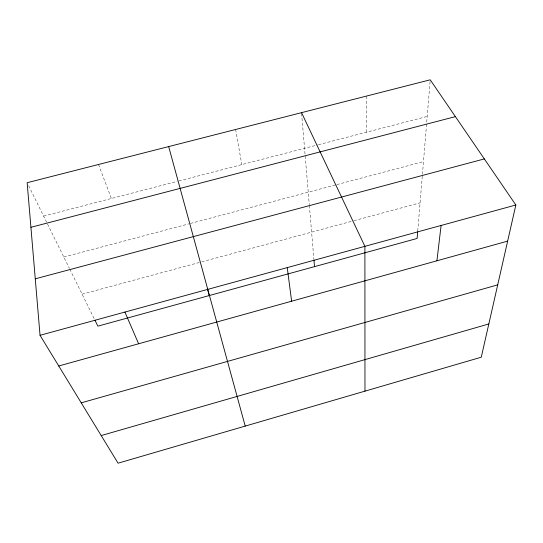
<?xml version="1.0" encoding="UTF-8"?>
<svg xmlns="http://www.w3.org/2000/svg" width="543" height="543" viewBox="0 0 543 543"><rect width="100%" height="100%" fill="white"/><g stroke="black" fill="none" stroke-linecap="round" stroke-linejoin="round"><path stroke-width="0.41" stroke-dasharray="2.71 2.04" d="M366.335 132.254L366.389 96.104M417.743 230.999L422.359 175.077M422.427 174.235L430.144 80.635M82.115 294.184L199.356 262.486M201.792 261.828L353.167 220.906M353.982 220.689L420.072 202.824M63.802 257.043L188.842 223.872M190.471 223.438L336.029 184.824M336.843 184.606L423.465 161.624M43.61 216.1L177.269 181.376M178.898 180.948L317.553 144.927M318.368 144.716L427.192 116.446M28.643 185.747L69.409 268.412M69.782 269.172L94.21 318.714M98.507 164.495L111.39 198.487M235.642 129.485L241.805 164.61M301.609 113.487L309.293 204.677M309.361 205.512L313.874 259.072"/><path stroke-width="0.81" d="M417.676 231.827L417.126 238.458L97.876 326.153L94.944 320.207M436.918 260.803L441.092 225.467M515.85 204.996L481.274 357.206L118.062 463.193L40.039 335.309L27.15 182.713L430.212 79.807L515.85 204.996L40.039 335.309M101.202 435.561L488.822 323.961M81.24 402.845L497.707 284.858M58.753 365.989L507.644 241.126M35.268 278.824L484.336 158.923M30.917 227.3L455.401 116.623M301.541 112.659L364.903 246.332L364.971 391.143M124.917 312.062L138.614 343.773M168.669 146.583L245.219 426.085M207.467 289.066L209.238 295.562M287.254 267.597L291.618 301.216M313.942 259.914L314.512 266.647"/></g></svg>
